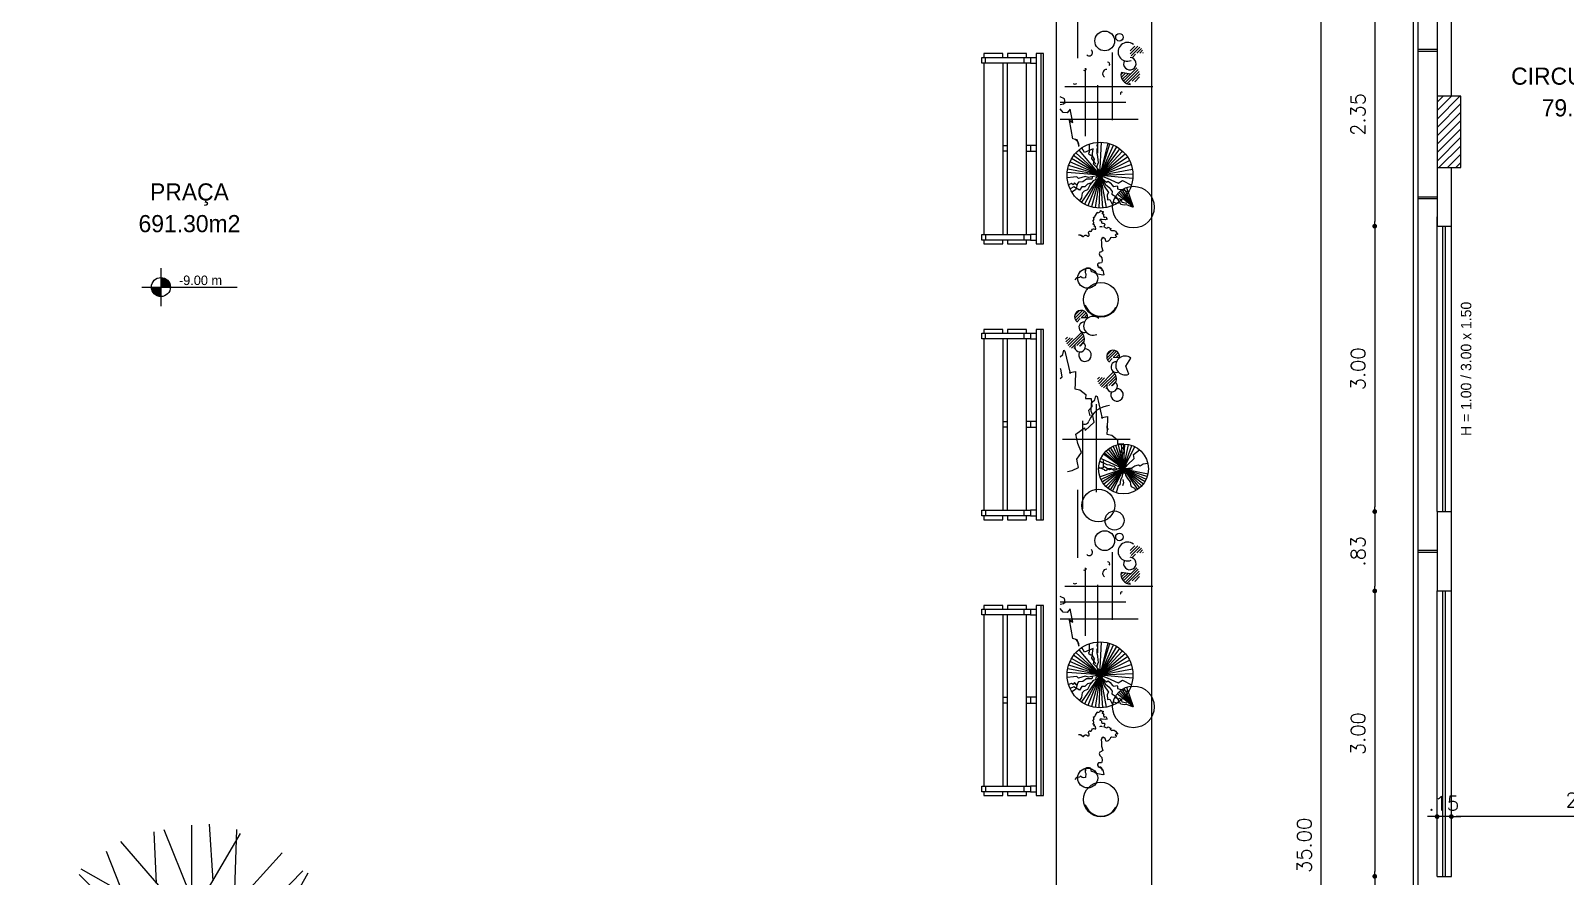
# Model space of a CAD drawing. Header units: millimetres. Extents: x 387 to 811, y 539 to 827.
# Drawn here: x 620.53 to 636.66, y 755.33 to 764.22 of the extents above; entities that cross this region are included whole.
import ezdxf
from ezdxf.enums import TextEntityAlignment as Align

# ---------------------------------------------------------------- set-up
doc = ezdxf.new("R2010")
doc.units = ezdxf.units.MM
for name, color, linetype in [('ESQUADRIAS', 6, 'Continuous'), ('LINHA FINA', 8, 'Continuous'), ('MOBILIARIO', 3, 'Continuous'), ('parede vista', 2, 'Continuous'), ('PAREDES EM CORTE', 5, 'Continuous'), ('pilar', 4, 'Continuous'), ('SIMBOLOS', 4, 'Continuous'), ('TEXTO', 4, 'Continuous'), ('vegetação', 112, 'Continuous')]:
    doc.layers.add(name, color=color, linetype=linetype)
doc.styles.add('ROMANS', font='romans')
doc.dimstyles.new('Cotas_trabalho', dxfattribs={"dimtxt": 0.15, "dimasz": 0.05, "dimexe": 0.2, "dimexo": 0.2, "dimgap": 0.1, "dimtad": 1, "dimzin": 4, "dimdsep": 46, "dimtxsty": 'ROMANS', "dimblk": 'DOT', "dimcen": 0.5, "dimclrd": 256, "dimclre": 256, "dimclrt": 256, "dimadec": 0, "dimazin": 0, "dimtfac": 0.666667, "dimtmove": 2, "dimatfit": 0, "dimldrblk": 'DOT', "dimfxl": 1, "dimtolj": 1, "dimtzin": 4, "dimarcsym": 0})

# ---------------------------------------------------------------- blocks, each defined once
blk = doc.blocks.new('banco de praça')
at = {"layer": 'MOBILIARIO'}
for p, q in [((1036.547, 73.737), (1036.547, 73.817)), ((1036.547, 73.817), (1038.547, 73.817)), ((1038.547, 73.787), (1036.547, 73.787)), ((1038.547, 73.737), (1036.547, 73.737)), ((1036.587, 73.677), (1036.587, 73.734)), ((1036.647, 73.734), (1036.647, 73.677)), ((1037.52, 73.639), (1037.52, 73.734)), ((1037.58, 73.734), (1037.58, 73.637)), ((1038.447, 73.677), (1038.447, 73.734)), ((1038.507, 73.677), (1038.507, 73.734)), ((1038.547, 73.817), (1038.547, 73.737)), ((1036.547, 73.437), (1036.547, 73.637)), ((1036.547, 73.637), (1036.585, 73.637)), ((1036.647, 73.677), (1036.587, 73.677)), ((1036.587, 73.674), (1036.587, 73.167)), ((1036.647, 73.607), (1036.587, 73.607)), ((1036.647, 73.167), (1036.647, 73.674)), ((1036.65, 73.637), (1038.447, 73.637)), ((1037.58, 73.677), (1037.52, 73.677)), ((1038.507, 73.677), (1038.447, 73.677)), ((1038.447, 73.674), (1038.447, 73.167)), ((1038.507, 73.607), (1038.447, 73.607)), ((1038.507, 73.167), (1038.507, 73.674)), ((1038.51, 73.637), (1038.547, 73.637)), ((1038.547, 73.637), (1038.547, 73.437)), ((1036.585, 73.437), (1036.547, 73.437)), ((1036.65, 73.437), (1038.447, 73.437)), ((1037.52, 73.434), (1037.52, 73.389)), ((1037.58, 73.387), (1037.58, 73.437)), ((1038.547, 73.437), (1038.51, 73.437)), ((1036.547, 73.187), (1036.547, 73.387)), ((1036.547, 73.387), (1036.585, 73.387)), ((1038.447, 73.387), (1036.65, 73.387)), ((1038.51, 73.387), (1038.547, 73.387)), ((1038.547, 73.387), (1038.547, 73.187)), ((1036.585, 73.187), (1036.547, 73.187)), ((1036.647, 73.207), (1036.587, 73.207)), ((1036.587, 73.167), (1036.647, 73.167)), ((1038.445, 73.187), (1036.65, 73.187)), ((1038.447, 73.207), (1038.507, 73.207)), ((1038.447, 73.167), (1038.507, 73.167)), ((1038.547, 73.187), (1038.51, 73.187))]:
    blk.add_line(p, q, dxfattribs=at)
blk = doc.blocks.new('*X49')
at = {"color": 0}
for p, q in [((49.714, 9.482), (49.831, 9.6)), ((49.715, 9.528), (49.785, 9.599)), ((49.727, 9.45), (49.863, 9.586)), ((50.046, 9.5), (50.248, 9.702)), ((50.07, 9.479), (50.269, 9.678)), ((50.099, 9.463), (50.285, 9.649)), ((50.121, 9.71), (50.15, 9.739)), ((50.127, 9.671), (50.19, 9.734)), ((50.133, 9.632), (50.222, 9.721)), ((50.135, 9.454), (50.248, 9.567)), ((50.28, 9.599), (50.294, 9.613)), ((49.748, 9.426), (49.819, 9.498)), ((49.776, 9.41), (49.82, 9.454)), ((49.816, 9.404), (49.821, 9.41)), ((49.838, 9.516), (49.887, 9.565)), ((50.182, 9.456), (50.254, 9.528))]:
    blk.add_line(p, q, dxfattribs=at)
blk = doc.blocks.new('T2', base_point=(179.76, 122.92))
for p, q in [((179.76, 122.92), (179.76, 182.32)), ((187.6, 161.67), (186.23, 182.74)), ((166.66, 160.66), (165.76, 179.9)), ((179.27, 156.4), (169.42, 180.59)), ((179.68, 148.48), (197.76, 179.21)), ((158.72, 145.53), (148.04, 172.54)), ((179.77, 145.68), (153.43, 176.25)), ((179.38, 143.01), (138.6, 166.06)), ((137.87, 164.08), (179.76, 122.92)), ((150.5, 138.92), (131.2, 156.4)), ((179.76, 156.27), (179.27, 156.4)), ((181.73, 122.9), (179.52, 144.47)), ((163.39, 138.18), (122.51, 139.57))]:
    blk.add_line(p, q)
blk = doc.blocks.new('AHUA1PL2')
for p, q in [((-0.371, 1.069), (-0.397, 1.614)), ((-0.014, 0.948), (-0.293, 1.634)), ((0, 0), (0, 1.683)), ((0.222, 1.098), (0.183, 1.695)), ((0, 0.645), (-0.746, 1.511)), ((-0.002, 0.724), (0.51, 1.595)), ((-0.596, 0.641), (-0.899, 1.406)), ((-1.187, 1.166), (0, 0)), ((-0.011, 0.569), (-1.166, 1.222)), ((-0.829, 0.453), (-1.376, 0.948)), ((0, 0.945), (-0.014, 0.948)), ((0.056, -0.001), (-0.007, 0.61)), ((-0.464, 0.432), (-1.622, 0.472))]:
    blk.add_line(p, q)
at = {"xscale": 0.02833333322, "yscale": 0.02833333322, "zscale": 0.02833333322}
for p, rotation in [((0, 0.015), 269.9999999999999), ((0, 0), 89.99999999999999), ((0, 0), 180)]:
    blk.add_blockref('T2', p, dxfattribs=dict(at, rotation=rotation))
blk = doc.blocks.new('_DOT')
at = {"color": 0, "linetype": 'ByBlock'}
blk.add_line((-0.5, 0), (-1, 0), dxfattribs=at)
at = {"color": 0, "linetype": 'ByBlock', "const_width": 0.5}
blk.add_lwpolyline([(-0.25, 0, 1), (0.25, 0, 1)], format="xyb", close=True, dxfattribs=at)
blk = doc.blocks.new('*D205')
at = {"lineweight": -2}
blk.add_line((638.266, 755.962), (635.514, 755.962), dxfattribs=at)
at = {"layer": 'Defpoints', "color": 0}
for p in [(635.464, 755.962, 54), (635.464, 755.962), (638.316, 755.962)]:
    blk.add_point(p, dxfattribs=at)
at = {"lineweight": -2, "xscale": 0.05, "yscale": 0.05, "zscale": 0.05, "rotation": 180}
blk.add_blockref('_DOT', (635.464, 755.962), dxfattribs=at)
at = {"lineweight": -2, "xscale": 0.05, "yscale": 0.05, "zscale": 0.05}
blk.add_blockref('_DOT', (638.316, 755.962), dxfattribs=at)
at = {"insert": (636.89, 756.137), "char_height": 0.15, "attachment_point": 5, "style": 'ROMANS'}
blk.add_mtext('\\A1;2.85', dxfattribs=at)
blk = doc.blocks.new('*D206')
at = {"lineweight": -2}
for p, q in [((635.264, 755.962), (635.214, 755.962)), ((635.464, 755.962), (635.314, 755.962)), ((635.514, 755.962), (635.564, 755.962))]:
    blk.add_line(p, q, dxfattribs=at)
at = {"layer": 'Defpoints', "color": 0}
for p in [(635.314, 755.962, 54), (635.314, 755.962), (635.464, 755.962, 54)]:
    blk.add_point(p, dxfattribs=at)
at = {"lineweight": -2, "xscale": 0.05, "yscale": 0.05, "zscale": 0.05}
blk.add_blockref('_DOT', (635.314, 755.962), dxfattribs=at)
at = {"lineweight": -2, "xscale": 0.05, "yscale": 0.05, "zscale": 0.05, "rotation": 180}
blk.add_blockref('_DOT', (635.464, 755.962), dxfattribs=at)
at = {"insert": (635.385, 756.101), "char_height": 0.15, "attachment_point": 5, "style": 'ROMANS'}
blk.add_mtext('\\A1;.15', dxfattribs=at)
blk = doc.blocks.new('*D273')
at = {"lineweight": -2}
blk.add_line((634.659, 764.469), (634.659, 762.219), dxfattribs=at)
at = {"layer": 'Defpoints', "color": 0}
for p in [(634.659, 764.519), (634.659, 762.169), (634.659, 762.169)]:
    blk.add_point(p, dxfattribs=at)
at = {"lineweight": -2, "xscale": 0.05, "yscale": 0.05, "zscale": 0.05}
for p, rotation in [((634.659, 764.519), 90), ((634.659, 762.169), 270)]:
    blk.add_blockref('_DOT', p, dxfattribs=dict(at, rotation=rotation))
at = {"insert": (634.484, 763.344), "char_height": 0.15, "attachment_point": 5, "rotation": 90, "style": 'ROMANS'}
blk.add_mtext('\\A1;2.35', dxfattribs=at)
blk = doc.blocks.new('*D274')
at = {"lineweight": -2}
blk.add_line((634.659, 762.119), (634.659, 759.219), dxfattribs=at)
at = {"layer": 'Defpoints', "color": 0}
for p in [(634.659, 762.169), (634.659, 759.169), (634.659, 759.169)]:
    blk.add_point(p, dxfattribs=at)
at = {"lineweight": -2, "xscale": 0.05, "yscale": 0.05, "zscale": 0.05}
for p, rotation in [((634.659, 762.169), 90), ((634.659, 759.169), 270)]:
    blk.add_blockref('_DOT', p, dxfattribs=dict(at, rotation=rotation))
at = {"insert": (634.484, 760.669), "char_height": 0.15, "attachment_point": 5, "rotation": 90, "style": 'ROMANS'}
blk.add_mtext('\\A1;3.00', dxfattribs=at)
blk = doc.blocks.new('*D275')
at = {"lineweight": -2}
blk.add_line((634.659, 759.119), (634.659, 758.384), dxfattribs=at)
at = {"layer": 'Defpoints', "color": 0}
for p in [(634.659, 759.169), (634.659, 758.334), (634.659, 758.334)]:
    blk.add_point(p, dxfattribs=at)
at = {"lineweight": -2, "xscale": 0.05, "yscale": 0.05, "zscale": 0.05}
for p, rotation in [((634.659, 759.169), 90), ((634.659, 758.334), 270)]:
    blk.add_blockref('_DOT', p, dxfattribs=dict(at, rotation=rotation))
at = {"insert": (634.484, 758.752), "char_height": 0.15, "attachment_point": 5, "rotation": 90, "style": 'ROMANS'}
blk.add_mtext('\\A1;.83', dxfattribs=at)
blk = doc.blocks.new('*D276')
at = {"lineweight": -2}
blk.add_line((634.659, 758.284), (634.659, 755.384), dxfattribs=at)
at = {"layer": 'Defpoints', "color": 0}
for p in [(634.659, 758.334), (634.659, 755.334), (634.659, 755.334)]:
    blk.add_point(p, dxfattribs=at)
at = {"lineweight": -2, "xscale": 0.05, "yscale": 0.05, "zscale": 0.05}
for p, rotation in [((634.659, 758.334), 90), ((634.659, 755.334), 270)]:
    blk.add_blockref('_DOT', p, dxfattribs=dict(at, rotation=rotation))
at = {"insert": (634.484, 756.834), "char_height": 0.15, "attachment_point": 5, "rotation": 90, "style": 'ROMANS'}
blk.add_mtext('\\A1;3.00', dxfattribs=at)
blk = doc.blocks.new('*D277')
at = {"lineweight": -2}
blk.add_line((634.659, 755.284), (634.659, 753.359), dxfattribs=at)
at = {"layer": 'Defpoints', "color": 0}
for p in [(634.659, 755.334), (634.659, 753.309), (634.659, 753.309)]:
    blk.add_point(p, dxfattribs=at)
at = {"lineweight": -2, "xscale": 0.05, "yscale": 0.05, "zscale": 0.05}
for p, rotation in [((634.659, 755.334), 90), ((634.659, 753.309), 270)]:
    blk.add_blockref('_DOT', p, dxfattribs=dict(at, rotation=rotation))
at = {"insert": (634.484, 754.322), "char_height": 0.15, "attachment_point": 5, "rotation": 90, "style": 'ROMANS'}
blk.add_mtext('\\A1;2.02', dxfattribs=at)
blk = doc.blocks.new('*D284')
at = {"lineweight": -2}
for p, q in [((634.093, 773.11), (634.093, 738.21)), ((634.281, 738.16), (634.293, 738.16))]:
    blk.add_line(p, q, dxfattribs=at)
at = {"layer": 'Defpoints', "color": 0}
for p in [(634.093, 773.16), (634.081, 738.16), (634.093, 738.16)]:
    blk.add_point(p, dxfattribs=at)
at = {"lineweight": -2, "xscale": 0.05, "yscale": 0.05, "zscale": 0.05}
for p, rotation in [((634.093, 773.16), 90), ((634.093, 738.16), 270)]:
    blk.add_blockref('_DOT', p, dxfattribs=dict(at, rotation=rotation))
at = {"insert": (633.918, 755.66), "char_height": 0.15, "attachment_point": 5, "rotation": 90, "style": 'ROMANS'}
blk.add_mtext('\\A1;35.00', dxfattribs=at)

msp = doc.modelspace()

# ---------------------------------------------------------------- hatches: boundary and pattern name
at = {"layer": 'pilar'}
h = msp.add_hatch(dxfattribs=at)
h.set_pattern_fill('ANSI31', color=8, scale=0.5, style=0)
h.set_pattern_definition([(45, (-452.20881, 842.58743), (-0.044194174, 0.044194174), [])])
h.paths.add_polyline_path([(635.564, 763.535), (635.314, 763.535), (635.314, 762.785), (635.564, 762.785)])
at = {"layer": 'SIMBOLOS'}
h = msp.add_hatch(color=256, dxfattribs=at)
h.dxf.hatch_style = 1
h.paths.add_polyline_path([(621.898, 761.529), (621.798, 761.529, 0.414214), (621.898, 761.429)])
h.paths.add_polyline_path([(621.898, 761.629), (621.898, 761.529), (621.998, 761.529, 0.414214)])
h = msp.add_hatch(color=256, dxfattribs=at)
h.dxf.hatch_style = 1
h.paths.add_polyline_path([(621.898, 761.529), (621.798, 761.529, 0.414214), (621.898, 761.429)])
h.paths.add_polyline_path([(621.898, 761.629), (621.898, 761.529), (621.998, 761.529, 0.414214)])

# ---------------------------------------------------------------- linework, layer by layer
at = {"layer": 'ESQUADRIAS'}
for p, q in [((635.374, 759.169, 54), (635.374, 762.169, 54)), ((635.404, 759.169, 54), (635.404, 762.169, 54)), ((635.374, 755.334, 54), (635.374, 758.334, 54)), ((635.404, 755.334, 54), (635.404, 758.334, 54))]:
    msp.add_line(p, q, dxfattribs=at)
at = {"layer": 'ESQUADRIAS', "elevation": 54}
msp.add_lwpolyline([(635.114, 739.386), (635.114, 771.986), (635.064, 771.986), (635.064, 739.386)], close=True, dxfattribs=at)
at = {"layer": 'LINHA FINA'}
for p, q in [((632.314, 754.753, 54), (632.314, 767.807, 54)), ((631.314, 755.083, 54), (631.314, 767.477, 54))]:
    msp.add_line(p, q, dxfattribs=at)
at = {"layer": 'parede vista'}
for p, q in [((635.114, 764.029, 54), (635.314, 764.029, 54)), ((635.114, 764.009, 54), (635.314, 764.009, 54)), ((635.114, 762.479, 54), (635.314, 762.479, 54)), ((635.114, 762.459, 54), (635.314, 762.459, 54)), ((635.314, 759.169, 54), (635.314, 762.169, 54)), ((635.464, 759.169, 54), (635.464, 762.169, 54)), ((635.114, 758.762, 54), (635.314, 758.762, 54)), ((635.114, 758.742, 54), (635.314, 758.742, 54)), ((635.314, 755.334, 54), (635.314, 758.334, 54)), ((635.464, 755.334, 54), (635.464, 758.334, 54))]:
    msp.add_line(p, q, dxfattribs=at)
at = {"layer": 'PAREDES EM CORTE'}
for p, q in [((635.314, 764.519, 54), (635.314, 763.535, 54)), ((635.464, 763.535, 54), (635.464, 764.519, 54)), ((635.314, 762.785, 54), (635.314, 762.169, 54)), ((635.464, 762.169, 54), (635.464, 762.785, 54)), ((635.314, 762.169, 54), (635.464, 762.169, 54)), ((635.314, 762.169, 54), (635.464, 762.169, 54)), ((635.464, 762.169, 54), (635.464, 762.269, 54)), ((635.314, 759.169, 54), (635.314, 758.334, 54)), ((635.314, 759.169, 54), (635.464, 759.169, 54)), ((635.314, 759.169, 54), (635.464, 759.169, 54)), ((635.464, 758.334, 54), (635.464, 759.169, 54)), ((635.314, 758.334, 54), (635.464, 758.334, 54)), ((635.314, 758.334, 54), (635.464, 758.334, 54)), ((635.314, 755.334, 54), (635.464, 755.334, 54))]:
    msp.add_line(p, q, dxfattribs=at)
at = {"layer": 'PAREDES EM CORTE', "elevation": 54}
msp.add_lwpolyline([(635.314, 762.169), (635.314, 762.269)], dxfattribs=at)
at = {"layer": 'pilar', "elevation": 54}
msp.add_lwpolyline([(635.314, 762.785), (635.564, 762.785), (635.564, 763.535), (635.314, 763.535)], close=True, dxfattribs=at)
at = {"layer": 'SIMBOLOS'}
for p, q in [((621.898, 761.729, 83.637), (621.898, 761.329, 83.637)), ((621.898, 761.729, 83.637), (621.898, 761.329, 83.637)), ((621.698, 761.529, 83.637), (622.698, 761.529, 83.637)), ((621.698, 761.529, 83.637), (622.698, 761.529, 83.637))]:
    msp.add_line(p, q, dxfattribs=at)
msp.add_circle((621.898, 761.529, 83.637), 0.1, dxfattribs=at)
msp.add_circle((621.898, 761.529, 83.637), 0.1, dxfattribs=at)
at = {"layer": 'vegetação'}
for p, q in [((631.535, 764.65, -17.14), (631.535, 763.937, -17.14)), ((631.899, 763.996, -17.14), (631.899, 763.283, -17.14)), ((631.614, 763.829, -17.14), (631.614, 763.116, -17.14)), ((632.09, 763.768, -17.14), (631.994, 763.783, -17.14)), ((631.4, 763.639, -17.14), (632.326, 763.639, -17.14)), ((631.744, 763.651, -17.14), (631.744, 762.938, -17.14)), ((631.353, 763.473, -17.14), (632.041, 763.473, -17.14)), ((631.353, 763.295, -17.14), (632.172, 763.295, -17.14)), ((631.771, 762.705, -17.14), (631.555, 762.965, -17.14)), ((631.609, 762.944, -17.14), (631.581, 762.994, -17.14)), ((631.7, 762.982, -17.14), (631.609, 762.944, -17.14)), ((631.685, 762.88, -17.14), (631.7, 762.982, -17.14)), ((631.771, 762.705, -17.14), (631.857, 763.04, -17.14)), ((631.771, 762.705, -17.14), (631.875, 763.035, -17.14)), ((631.771, 762.705, -17.14), (631.912, 763.021, -17.14)), ((631.771, 762.705, -17.14), (631.946, 763.003, -17.14)), ((631.771, 762.705, -17.14), (631.978, 762.982, -17.14)), ((631.771, 762.705, -17.14), (632.008, 762.957, -17.14)), ((631.771, 762.705, -17.14), (631.441, 762.808, -17.14)), ((631.771, 762.705, -17.14), (631.454, 762.844, -17.14)), ((631.771, 762.705, -17.14), (631.472, 762.879, -17.14)), ((631.771, 762.705, -17.14), (631.493, 762.911, -17.14)), ((631.771, 762.705, -17.14), (631.518, 762.941, -17.14)), ((631.728, 762.82, -17.14), (631.685, 762.88, -17.14)), ((631.771, 762.705, -17.14), (632.035, 762.929, -17.14)), ((631.771, 762.705, -17.14), (632.058, 762.898, -17.14)), ((631.771, 762.705, -17.14), (632.08, 762.86, -17.14)), ((631.771, 762.705, -17.14), (632.099, 762.816, -17.14)), ((631.771, 762.705, -17.14), (631.426, 762.732, -17.14)), ((631.771, 762.705, -17.14), (631.431, 762.77, -17.14)), ((631.546, 762.631, -17.14), (631.533, 762.619, -17.14)), ((631.589, 762.636, -17.14), (631.546, 762.631, -17.14)), ((631.771, 762.705, -17.14), (631.576, 762.42, -17.14)), ((631.63, 762.662, -17.14), (631.589, 762.636, -17.14)), ((631.771, 762.705, -17.14), (631.609, 762.4, -17.14)), ((631.683, 762.663, -17.14), (631.63, 762.662, -17.14)), ((631.68, 762.623, -17.14), (631.64, 762.612, -17.14)), ((631.771, 762.705, -17.14), (631.644, 762.384, -17.14)), ((631.771, 762.705, -17.14), (631.681, 762.372, -17.14)), ((631.693, 762.69, -17.14), (631.683, 762.663, -17.14)), ((631.771, 762.705, -17.14), (631.719, 762.364, -17.14)), ((631.771, 762.705, -17.14), (631.757, 762.36, -17.14)), ((631.771, 762.705, -17.14), (632.111, 762.769, -17.14)), ((631.771, 762.705, -17.14), (632.116, 762.721, -17.14)), ((631.771, 762.705, -17.14), (631.835, 762.365, -17.14)), ((631.771, 762.705, -17.14), (631.796, 762.36, -17.14)), ((631.771, 762.705, -17.14), (632.115, 762.673, -17.14)), ((631.775, 762.702, -17.14), (631.814, 762.591, -17.14)), ((631.497, 762.582, -17.14), (631.456, 762.562, -17.14)), ((631.512, 762.55, -17.14), (631.475, 762.527, -17.14)), ((631.556, 762.546, -17.14), (631.497, 762.582, -17.14)), ((631.525, 762.578, -17.14), (631.512, 762.55, -17.14)), ((631.529, 762.606, -17.14), (631.525, 762.578, -17.14)), ((631.533, 762.619, -17.14), (631.529, 762.606, -17.14)), ((631.58, 762.582, -17.14), (631.556, 762.546, -17.14)), ((631.611, 762.584, -17.14), (631.58, 762.582, -17.14)), ((631.64, 762.612, -17.14), (631.611, 762.584, -17.14)), ((631.814, 762.591, -17.14), (631.861, 762.523, -17.14)), ((631.861, 762.523, -17.14), (631.847, 762.498, -17.14)), ((631.847, 762.498, -17.14), (631.85, 762.446, -17.14)), ((631.965, 762.449, -17.14), (631.926, 762.466, -17.14)), ((632.122, 762.369, -17.14), (631.95, 762.505, -17.14)), ((631.977, 762.46, -17.14), (631.965, 762.449, -17.14)), ((632.122, 762.369, -17.14), (631.967, 762.524, -17.14)), ((632, 762.437, -17.14), (631.977, 762.46, -17.14)), ((632.122, 762.369, -17.14), (631.985, 762.54, -17.14)), ((632.122, 762.369, -17.14), (632.005, 762.554, -17.14)), ((632.122, 762.369, -17.14), (632.026, 762.566, -17.14)), ((632.122, 762.369, -17.14), (632.051, 762.573, -17.14)), ((631.85, 762.446, -17.14), (631.875, 762.448, -17.14)), ((631.875, 762.448, -17.14), (631.905, 762.386, -17.14)), ((632.003, 762.419, -17.14), (632, 762.437, -17.14)), ((632.054, 762.406, -17.14), (632.003, 762.419, -17.14)), ((631.573, 761.21, -17.14), (631.64, 761.209, -17.14)), ((631.598, 760.945, -17.14), (631.561, 760.908, -17.14)), ((631.909, 760.791, -17.14), (631.977, 760.79, -17.14)), ((632.042, 760.699, -17.14), (632.095, 760.781, -17.14)), ((632.073, 760.613, -17.14), (632.042, 760.699, -17.14)), ((631.935, 760.526, -17.14), (631.897, 760.49, -17.14)), ((631.732, 759.374, -17.14), (631.732, 760.299, -17.14)), ((631.59, 759.196, -17.14), (631.59, 760.121, -17.14)), ((631.376, 759.93, -17.14), (632.089, 759.93, -17.14)), ((632.018, 759.617, -17.14), (631.807, 759.772, -17.14)), ((632.018, 759.617, -17.14), (631.816, 759.783, -17.14)), ((632.018, 759.617, -17.14), (631.836, 759.805, -17.14)), ((632.018, 759.617, -17.14), (631.858, 759.824, -17.14)), ((632.018, 759.617, -17.14), (631.882, 759.841, -17.14)), ((632.018, 759.617, -17.14), (631.908, 759.855, -17.14)), ((632.018, 759.617, -17.14), (631.936, 759.865, -17.14)), ((632.018, 759.617, -17.14), (631.964, 759.873, -17.14)), ((632.018, 759.617, -17.14), (631.997, 759.878, -17.14)), ((632.018, 759.617, -17.14), (632.033, 759.878, -17.14)), ((632.018, 759.617, -17.14), (632.069, 759.874, -17.14)), ((632.018, 759.617, -17.14), (632.105, 759.864, -17.14)), ((632.018, 759.617, -17.14), (632.138, 759.85, -17.14)), ((631.805, 759.628, -17.14), (631.762, 759.623, -17.14)), ((632.018, 759.617, -17.14), (631.771, 759.533, -17.14)), ((632.018, 759.617, -17.14), (631.782, 759.506, -17.14)), ((632.018, 759.617, -17.14), (631.796, 759.48, -17.14)), ((631.804, 759.704, -17.14), (631.805, 759.628, -17.14)), ((631.871, 759.606, -17.14), (631.804, 759.646, -17.14)), ((632.018, 759.617, -17.14), (631.812, 759.456, -17.14)), ((632.018, 759.617, -17.14), (631.832, 759.434, -17.14)), ((632.018, 759.617, -17.14), (631.853, 759.414, -17.14)), ((631.925, 759.619, -17.14), (631.871, 759.606, -17.14)), ((632.018, 759.617, -17.14), (631.877, 759.397, -17.14)), ((632.018, 759.617, -17.14), (631.903, 759.382, -17.14)), ((632.007, 759.616, -17.14), (632.023, 759.601, -17.14)), ((632.023, 759.601, -17.14), (632.009, 759.564, -17.14)), ((632.018, 759.617, -17.14), (632.228, 759.46, -17.14)), ((632.018, 759.617, -17.14), (632.209, 759.437, -17.14)), ((632.018, 759.617, -17.14), (632.187, 759.417, -17.14)), ((632.018, 759.617, -17.14), (632.164, 759.4, -17.14)), ((632.018, 759.617, -17.14), (632.275, 759.566, -17.14)), ((632.018, 759.617, -17.14), (632.268, 759.538, -17.14)), ((632.018, 759.617, -17.14), (632.257, 759.51, -17.14)), ((632.018, 759.617, -17.14), (632.244, 759.484, -17.14)), ((632.022, 759.619, -17.14), (632.111, 759.615, -17.14)), ((631.535, 759.397, -17.14), (631.535, 758.684, -17.14)), ((632.016, 759.47, -17.14), (632.007, 759.439, -17.14)), ((632.009, 759.506, -17.14), (632.016, 759.47, -17.14)), ((631.899, 758.743, -17.14), (631.899, 758.03, -17.14)), ((631.614, 758.576, -17.14), (631.614, 757.863, -17.14)), ((632.09, 758.515, -17.14), (631.994, 758.529, -17.14)), ((631.4, 758.386, -17.14), (632.326, 758.386, -17.14)), ((631.744, 758.398, -17.14), (631.744, 757.685, -17.14)), ((631.353, 758.22, -17.14), (632.041, 758.22, -17.14)), ((631.353, 758.041, -17.14), (632.172, 758.041, -17.14)), ((631.771, 757.452, -17.14), (631.857, 757.787, -17.14)), ((631.771, 757.452, -17.14), (631.875, 757.782, -17.14)), ((631.771, 757.452, -17.14), (631.472, 757.625, -17.14)), ((631.771, 757.452, -17.14), (631.493, 757.658, -17.14)), ((631.771, 757.452, -17.14), (631.518, 757.688, -17.14)), ((631.771, 757.452, -17.14), (631.555, 757.712, -17.14)), ((631.609, 757.69, -17.14), (631.581, 757.741, -17.14)), ((631.7, 757.729, -17.14), (631.609, 757.69, -17.14)), ((631.685, 757.627, -17.14), (631.7, 757.729, -17.14)), ((631.728, 757.567, -17.14), (631.685, 757.627, -17.14)), ((631.771, 757.452, -17.14), (631.912, 757.768, -17.14)), ((631.771, 757.452, -17.14), (631.946, 757.75, -17.14)), ((631.771, 757.452, -17.14), (631.978, 757.729, -17.14)), ((631.771, 757.452, -17.14), (632.008, 757.704, -17.14)), ((631.771, 757.452, -17.14), (632.035, 757.675, -17.14)), ((631.771, 757.452, -17.14), (632.058, 757.644, -17.14)), ((631.771, 757.452, -17.14), (631.426, 757.478, -17.14)), ((631.771, 757.452, -17.14), (631.431, 757.517, -17.14)), ((631.771, 757.452, -17.14), (631.441, 757.555, -17.14)), ((631.771, 757.452, -17.14), (631.454, 757.591, -17.14)), ((631.771, 757.452, -17.14), (632.08, 757.607, -17.14)), ((631.771, 757.452, -17.14), (632.099, 757.562, -17.14)), ((631.771, 757.452, -17.14), (632.111, 757.516, -17.14)), ((631.771, 757.452, -17.14), (632.116, 757.468, -17.14)), ((631.497, 757.328, -17.14), (631.456, 757.308, -17.14)), ((631.556, 757.293, -17.14), (631.497, 757.328, -17.14)), ((631.525, 757.324, -17.14), (631.512, 757.297, -17.14)), ((631.529, 757.353, -17.14), (631.525, 757.324, -17.14)), ((631.533, 757.366, -17.14), (631.529, 757.353, -17.14)), ((631.546, 757.378, -17.14), (631.533, 757.366, -17.14)), ((631.589, 757.383, -17.14), (631.546, 757.378, -17.14)), ((631.58, 757.329, -17.14), (631.556, 757.293, -17.14)), ((631.771, 757.452, -17.14), (631.576, 757.167, -17.14)), ((631.611, 757.331, -17.14), (631.58, 757.329, -17.14)), ((631.63, 757.409, -17.14), (631.589, 757.383, -17.14)), ((631.771, 757.452, -17.14), (631.609, 757.147, -17.14)), ((631.64, 757.358, -17.14), (631.611, 757.331, -17.14)), ((631.683, 757.41, -17.14), (631.63, 757.409, -17.14)), ((631.68, 757.37, -17.14), (631.64, 757.358, -17.14)), ((631.771, 757.452, -17.14), (631.644, 757.13, -17.14)), ((631.771, 757.452, -17.14), (631.681, 757.118, -17.14)), ((631.693, 757.437, -17.14), (631.683, 757.41, -17.14)), ((631.771, 757.452, -17.14), (631.719, 757.11, -17.14)), ((631.771, 757.452, -17.14), (631.757, 757.107, -17.14)), ((631.771, 757.452, -17.14), (631.835, 757.112, -17.14)), ((631.771, 757.452, -17.14), (631.796, 757.107, -17.14)), ((631.771, 757.452, -17.14), (632.115, 757.42, -17.14)), ((631.775, 757.449, -17.14), (631.814, 757.338, -17.14)), ((631.814, 757.338, -17.14), (631.861, 757.269, -17.14)), ((632.122, 757.116, -17.14), (632.005, 757.301, -17.14)), ((632.122, 757.116, -17.14), (632.026, 757.313, -17.14)), ((632.122, 757.116, -17.14), (632.051, 757.32, -17.14)), ((631.512, 757.297, -17.14), (631.475, 757.274, -17.14)), ((631.861, 757.269, -17.14), (631.847, 757.245, -17.14)), ((631.847, 757.245, -17.14), (631.85, 757.193, -17.14)), ((631.85, 757.193, -17.14), (631.875, 757.195, -17.14)), ((631.875, 757.195, -17.14), (631.905, 757.133, -17.14)), ((631.965, 757.196, -17.14), (631.926, 757.213, -17.14)), ((632.122, 757.116, -17.14), (631.95, 757.252, -17.14)), ((631.977, 757.207, -17.14), (631.965, 757.196, -17.14)), ((632.122, 757.116, -17.14), (631.967, 757.27, -17.14)), ((632, 757.183, -17.14), (631.977, 757.207, -17.14)), ((632.122, 757.116, -17.14), (631.985, 757.287, -17.14)), ((632.003, 757.166, -17.14), (632, 757.183, -17.14)), ((632.054, 757.153, -17.14), (632.003, 757.166, -17.14))]:
    msp.add_line(p, q, dxfattribs=at)
at = {"layer": 'vegetação', "elevation": -17.14}
for points in [[(631.353, 763.449), (631.387, 763.456), (631.404, 763.469), (631.397, 763.508), (631.352, 763.53)], [(631.551, 763.009), (631.529, 763.076), (631.486, 763.088), (631.449, 763.284), (631.484, 763.26), (631.458, 763.398), (631.425, 763.361), (631.383, 763.363), (631.353, 763.404)], [(631.768, 762.707), (631.761, 762.758), (631.703, 762.822), (631.712, 762.873), (631.688, 762.915), (631.673, 762.912), (631.656, 762.924), (631.653, 762.939), (631.661, 762.947), (631.661, 763.033)], [(631.759, 762.733), (631.746, 762.755), (631.739, 762.791), (631.74, 762.804), (631.755, 762.838), (631.751, 762.862), (631.747, 762.901), (631.74, 762.937), (631.742, 762.978), (631.746, 762.988), (631.74, 763.018), (631.751, 763.05)], [(631.77, 762.71), (631.786, 763.051)], [(631.771, 762.705), (631.651, 762.682), (631.616, 762.691), (631.545, 762.671), (631.526, 762.689), (631.493, 762.683), (631.426, 762.678)], [(631.528, 762.599), (631.504, 762.626), (631.489, 762.605), (631.469, 762.617), (631.44, 762.605)], [(631.76, 762.699), (631.727, 762.677), (631.722, 762.655), (631.698, 762.647), (631.668, 762.608), (631.639, 762.552), (631.604, 762.537), (631.583, 762.517), (631.581, 762.495), (631.577, 762.467), (631.554, 762.436)], [(631.782, 762.697), (631.845, 762.675), (631.96, 762.622), (632.007, 762.649), (632.1, 762.6)], [(631.782, 762.694), (631.827, 762.606), (631.866, 762.576), (631.899, 762.533), (631.895, 762.507), (631.94, 762.479), (631.971, 762.424)], [(631.795, 762.668), (631.837, 762.633), (631.857, 762.643), (631.876, 762.625), (631.903, 762.596), (631.917, 762.586), (631.95, 762.592), (631.954, 762.587), (631.954, 762.571), (631.956, 762.562), (631.979, 762.554), (632.01, 762.554), (632.068, 762.528)], [(631.545, 762.078), (631.548, 762.079), (631.55, 762.079), (631.555, 762.079), (631.558, 762.079), (631.561, 762.079), (631.562, 762.076), (631.567, 762.075), (631.572, 762.071), (631.575, 762.068), (631.58, 762.065), (631.586, 762.062), (631.591, 762.059), (631.596, 762.059), (631.603, 762.067), (631.605, 762.067), (631.607, 762.07), (631.613, 762.075), (631.619, 762.076), (631.626, 762.076), (631.632, 762.071), (631.644, 762.065), (631.649, 762.065), (631.655, 762.07), (631.657, 762.082), (631.651, 762.098), (631.651, 762.101), (631.655, 762.117), (631.662, 762.117), (631.668, 762.116), (631.673, 762.114), (631.681, 762.117), (631.685, 762.127), (631.692, 762.139), (631.701, 762.142), (631.707, 762.141), (631.715, 762.138), (631.726, 762.138), (631.722, 762.161), (631.704, 762.171), (631.704, 762.171), (631.704, 762.172), (631.712, 762.174), (631.712, 762.177), (631.712, 762.177), (631.712, 762.18), (631.709, 762.185), (631.707, 762.185), (631.7, 762.187), (631.698, 762.188), (631.698, 762.191), (631.698, 762.194), (631.701, 762.199), (631.704, 762.201), (631.706, 762.209), (631.695, 762.229), (631.695, 762.229), (631.698, 762.226), (631.709, 762.243), (631.707, 762.246), (631.704, 762.253), (631.703, 762.265), (631.704, 762.264), (631.711, 762.264), (631.715, 762.269), (631.72, 762.278), (631.718, 762.28), (631.723, 762.281), (631.734, 762.299), (631.742, 762.316), (631.748, 762.31), (631.758, 762.314), (631.764, 762.316), (631.771, 762.319), (631.772, 762.324), (631.774, 762.327), (631.774, 762.335), (631.778, 762.333), (631.78, 762.33), (631.785, 762.327), (631.789, 762.324), (631.796, 762.325), (631.802, 762.325), (631.805, 762.317), (631.8, 762.311), (631.797, 762.308), (631.793, 762.303), (631.794, 762.3), (631.799, 762.303), (631.811, 762.292), (631.811, 762.291), (631.807, 762.284), (631.807, 762.278), (631.815, 762.259), (631.832, 762.267), (631.846, 762.242), (631.824, 762.237), (631.794, 762.239), (631.772, 762.239), (631.767, 762.232), (631.769, 762.229), (631.783, 762.224), (631.785, 762.22), (631.785, 762.207), (631.785, 762.204), (631.797, 762.199), (631.802, 762.199), (631.815, 762.196), (631.824, 762.187), (631.819, 762.18), (631.813, 762.168), (631.808, 762.164), (631.832, 762.152), (631.841, 762.147), (631.849, 762.153), (631.857, 762.158), (631.889, 762.142), (631.878, 762.141), (631.876, 762.133), (631.884, 762.127), (631.892, 762.122), (631.9, 762.125), (631.92, 762.123), (631.933, 762.116), (631.958, 762.081), (631.941, 762.084), (631.93, 762.073), (631.944, 762.063), (631.936, 762.049), (631.917, 762.046), (631.893, 762.049), (631.882, 762.045), (631.873, 762.029), (631.856, 762.01), (631.835, 762.005), (631.829, 762.026), (631.826, 762.035), (631.805, 762.049), (631.789, 762.04), (631.783, 762.024), (631.786, 761.996), (631.786, 761.956), (631.799, 761.909), (631.789, 761.903), (631.785, 761.899), (631.769, 761.895), (631.763, 761.877), (631.767, 761.858), (631.774, 761.852), (631.788, 761.836), (631.794, 761.805), (631.791, 761.791), (631.785, 761.783), (631.767, 761.78), (631.755, 761.78), (631.745, 761.769), (631.75, 761.743), (631.761, 761.735), (631.786, 761.721), (631.799, 761.707), (631.811, 761.657), (631.8, 761.653), (631.73, 761.669), (631.709, 761.682), (631.682, 761.688), (631.676, 761.707), (631.671, 761.724), (631.659, 761.729), (631.632, 761.729), (631.616, 761.716), (631.614, 761.682), (631.621, 761.668), (631.619, 761.625), (631.602, 761.623), (631.583, 761.625), (631.564, 761.641), (631.555, 761.63), (631.523, 761.627), (631.506, 761.604)], [(632.112, 762.37), (632.054, 762.394), (632.023, 762.391), (631.989, 762.398), (631.981, 762.413), (631.947, 762.407), (631.909, 762.421)], [(631.561, 762.076), (631.566, 762.079), (631.573, 762.075), (631.58, 762.07), (631.589, 762.062), (631.596, 762.06)], [(631.785, 762.021), (631.794, 762.043)], [(631.352, 760.796), (631.378, 760.821), (631.391, 760.864), (631.402, 760.856), (631.456, 760.622), (631.454, 760.632), (631.513, 760.643), (631.508, 760.51), (631.507, 760.459), (631.56, 760.449), (631.62, 760.399), (631.617, 760.358), (631.678, 760.359), (631.685, 760.269), (631.651, 760.232), (631.662, 760.174)], [(631.353, 760.569), (631.371, 760.586), (631.357, 760.665), (631.353, 760.673)], [(631.429, 759.59), (631.478, 759.599), (631.543, 759.632), (631.534, 759.681), (631.527, 759.72), (631.575, 759.79), (631.537, 759.884), (631.518, 759.983), (631.607, 760.05), (631.613, 760.021), (631.708, 760.11), (631.693, 760.188), (631.676, 760.225), (631.681, 760.308), (631.689, 760.319), (631.715, 760.344), (631.727, 760.387), (631.739, 760.379), (631.793, 760.146), (631.791, 760.156), (631.85, 760.167), (631.844, 760.033), (631.843, 759.983), (631.896, 759.972), (631.956, 759.923), (631.954, 759.881), (632.015, 759.883), (632.021, 759.793), (631.988, 759.756), (631.999, 759.697)], [(632.015, 759.618), (631.78, 759.725)], [(632.027, 759.622), (632.061, 759.66), (632.13, 759.726), (632.124, 759.768), (632.185, 759.819)], [(632.016, 759.615), (631.978, 759.625), (631.917, 759.602), (631.884, 759.623), (631.848, 759.618), (631.845, 759.607), (631.832, 759.598), (631.821, 759.6), (631.817, 759.608), (631.757, 759.633)], [(631.996, 759.617), (631.976, 759.614), (631.949, 759.619), (631.94, 759.623), (631.921, 759.644), (631.903, 759.647), (631.874, 759.655), (631.847, 759.661), (631.819, 759.673), (631.813, 759.679), (631.79, 759.684), (631.77, 759.7)], [(632.018, 759.617), (632.001, 759.527), (631.985, 759.504), (631.979, 759.449), (631.961, 759.441), (631.956, 759.416), (631.941, 759.367)], [(632.02, 759.608), (632.026, 759.578), (632.04, 759.568), (632.039, 759.55), (632.058, 759.518), (632.089, 759.481), (632.09, 759.453), (632.098, 759.432), (632.113, 759.425), (632.132, 759.414), (632.146, 759.389)], [(632.03, 759.622), (632.104, 759.628), (632.136, 759.648), (632.176, 759.659), (632.192, 759.648), (632.225, 759.672), (632.273, 759.679)], [(631.353, 758.196), (631.387, 758.202), (631.404, 758.216), (631.397, 758.255), (631.352, 758.277)], [(631.551, 757.755), (631.529, 757.822), (631.486, 757.835), (631.449, 758.031), (631.484, 758.007), (631.458, 758.145), (631.425, 758.108), (631.383, 758.11), (631.353, 758.15)], [(631.759, 757.48), (631.746, 757.502), (631.739, 757.538), (631.74, 757.551), (631.755, 757.584), (631.751, 757.608), (631.747, 757.648), (631.74, 757.684), (631.742, 757.724), (631.746, 757.735), (631.74, 757.765), (631.751, 757.797)], [(631.77, 757.457), (631.786, 757.797)], [(631.768, 757.453), (631.761, 757.505), (631.703, 757.568), (631.712, 757.62), (631.688, 757.662), (631.673, 757.659), (631.656, 757.671), (631.653, 757.686), (631.661, 757.694), (631.661, 757.78)], [(631.771, 757.452), (631.651, 757.429), (631.616, 757.437), (631.545, 757.418), (631.526, 757.436), (631.493, 757.43), (631.426, 757.425)], [(631.528, 757.345), (631.504, 757.373), (631.489, 757.352), (631.469, 757.363), (631.44, 757.352)], [(631.76, 757.446), (631.727, 757.424), (631.722, 757.401), (631.698, 757.394), (631.668, 757.354), (631.639, 757.299), (631.604, 757.283), (631.583, 757.264), (631.581, 757.242), (631.577, 757.213), (631.554, 757.183)], [(631.782, 757.444), (631.845, 757.421), (631.96, 757.369), (632.007, 757.396), (632.1, 757.347)], [(631.782, 757.441), (631.827, 757.353), (631.866, 757.323), (631.899, 757.28), (631.895, 757.254), (631.94, 757.225), (631.971, 757.17)], [(631.795, 757.415), (631.837, 757.38), (631.857, 757.39), (631.876, 757.371), (631.903, 757.342), (631.917, 757.333), (631.95, 757.339), (631.954, 757.333), (631.954, 757.318), (631.956, 757.309), (631.979, 757.301), (632.01, 757.3), (632.068, 757.275)], [(632.112, 757.117), (632.054, 757.14), (632.023, 757.138), (631.989, 757.145), (631.981, 757.159), (631.947, 757.154), (631.909, 757.167)], [(631.545, 756.824), (631.548, 756.826), (631.55, 756.826), (631.555, 756.826), (631.558, 756.826), (631.561, 756.826), (631.562, 756.823), (631.567, 756.821), (631.572, 756.818), (631.575, 756.815), (631.58, 756.812), (631.586, 756.809), (631.591, 756.805), (631.596, 756.805), (631.603, 756.813), (631.605, 756.813), (631.607, 756.816), (631.613, 756.821), (631.619, 756.823), (631.626, 756.823), (631.632, 756.818), (631.644, 756.812), (631.649, 756.812), (631.655, 756.816), (631.657, 756.829), (631.651, 756.845), (631.651, 756.848), (631.655, 756.864), (631.662, 756.864), (631.668, 756.862), (631.673, 756.861), (631.681, 756.864), (631.685, 756.873), (631.692, 756.886), (631.701, 756.889), (631.707, 756.887), (631.715, 756.884), (631.726, 756.884), (631.722, 756.908), (631.704, 756.917), (631.704, 756.917), (631.704, 756.919), (631.712, 756.921), (631.712, 756.924), (631.712, 756.924), (631.712, 756.927), (631.709, 756.932), (631.707, 756.932), (631.7, 756.933), (631.698, 756.935), (631.698, 756.938), (631.698, 756.941), (631.701, 756.946), (631.704, 756.947), (631.706, 756.955), (631.695, 756.976), (631.695, 756.976), (631.698, 756.973), (631.709, 756.99), (631.707, 756.993), (631.704, 756.999), (631.703, 757.012), (631.704, 757.011), (631.711, 757.011), (631.715, 757.015), (631.72, 757.025), (631.718, 757.026), (631.723, 757.028), (631.734, 757.045), (631.742, 757.063), (631.748, 757.056), (631.758, 757.061), (631.764, 757.063), (631.771, 757.066), (631.772, 757.07), (631.774, 757.074), (631.774, 757.082), (631.778, 757.08), (631.78, 757.077), (631.785, 757.074), (631.789, 757.07), (631.796, 757.072), (631.802, 757.072), (631.805, 757.064), (631.8, 757.058), (631.797, 757.055), (631.793, 757.05), (631.794, 757.047), (631.799, 757.05), (631.811, 757.039), (631.811, 757.037), (631.807, 757.031), (631.807, 757.025), (631.815, 757.006), (631.832, 757.014), (631.846, 756.988), (631.824, 756.984), (631.794, 756.985), (631.772, 756.985), (631.767, 756.979), (631.769, 756.976), (631.783, 756.971), (631.785, 756.966), (631.785, 756.954), (631.785, 756.951), (631.797, 756.946), (631.802, 756.946), (631.815, 756.943), (631.824, 756.933), (631.819, 756.927), (631.813, 756.914), (631.808, 756.911), (631.832, 756.899), (631.841, 756.894), (631.849, 756.9), (631.857, 756.905), (631.889, 756.889), (631.878, 756.887), (631.876, 756.88), (631.884, 756.873), (631.892, 756.869), (631.9, 756.872), (631.92, 756.87), (631.933, 756.862), (631.958, 756.828), (631.941, 756.831), (631.93, 756.82), (631.944, 756.81), (631.936, 756.796), (631.917, 756.793), (631.893, 756.796), (631.882, 756.791), (631.873, 756.775), (631.856, 756.757), (631.835, 756.752), (631.829, 756.772), (631.826, 756.782), (631.805, 756.796), (631.789, 756.787), (631.783, 756.771), (631.786, 756.742), (631.786, 756.703), (631.799, 756.656), (631.789, 756.649), (631.785, 756.646), (631.769, 756.641), (631.763, 756.624), (631.767, 756.605), (631.774, 756.599), (631.788, 756.583), (631.794, 756.551), (631.791, 756.537), (631.785, 756.529), (631.767, 756.526), (631.755, 756.526), (631.745, 756.515), (631.75, 756.49), (631.761, 756.482), (631.786, 756.468), (631.799, 756.454), (631.811, 756.403), (631.8, 756.4), (631.73, 756.416), (631.709, 756.428), (631.682, 756.435), (631.676, 756.454), (631.671, 756.471), (631.659, 756.476), (631.632, 756.476), (631.616, 756.463), (631.614, 756.428), (631.621, 756.414), (631.619, 756.372), (631.602, 756.37), (631.583, 756.372), (631.564, 756.387), (631.555, 756.376), (631.523, 756.373), (631.506, 756.351)], [(631.561, 756.823), (631.566, 756.826), (631.573, 756.821), (631.58, 756.816), (631.589, 756.809), (631.596, 756.807)], [(631.785, 756.768), (631.794, 756.79)]]:
    msp.add_lwpolyline(points, dxfattribs=at)
at = {"layer": 'vegetação'}
for centre, radius in [((631.82, 764.116, -17.14), 0.104), ((631.975, 764.155, -17.14), 0.0399), ((631.771, 762.705, -17.14), 0.346), ((632.122, 762.369, -17.14), 0.219), ((631.641, 761.621, -17.14), 0.105), ((631.78, 761.395, -17.14), 0.182), ((632.018, 759.617, -17.14), 0.262), ((631.753, 759.233, -17.14), 0.172), ((631.923, 759.075, -17.14), 0.1), ((631.82, 758.863, -17.14), 0.104), ((631.975, 758.902, -17.14), 0.0399), ((631.771, 757.452, -17.14), 0.346), ((632.122, 757.116, -17.14), 0.219), ((631.641, 756.368, -17.14), 0.105), ((631.78, 756.141, -17.14), 0.182)]:
    msp.add_circle(centre, radius, dxfattribs=at)
for centre, radius, start, end in [((632.059, 764.002, -17.14), 0.0989, 51.3081, 293.4124), ((631.657, 763.995, -17.14), 0.0353, 224.7835, 53.4563), ((632.084, 763.877, -17.14), 0.0656, 150.8846, 87.2516), ((631.609, 763.822, -17.14), 0.0167, 230.6407, 16.8038), ((631.842, 763.773, -17.14), 0.044, 91.6069, 235.0328), ((631.853, 763.873, -17.14), 0.02, 314.2385, 101.4986), ((632.09, 763.759, -17.14), 0.0989, 166.3081, 270.7141), ((631.507, 763.696, -17.14), 0.0328, 231.5386, 308.4614), ((631.997, 763.564, -17.14), 0.0129, 44.5774, 238.1707), ((631.463, 763.284, -17.14), 0.0166, 162.5188, 30.9173), ((631.483, 763.018, -17.14), 0.0665, 350.4628, 68.0607), ((631.781, 762.132, -17.14), 0.0308, 56.9917, 123.0083), ((631.806, 762.024, -17.14), 0.0214, 3.4323, 172.3221), ((631.687, 761.69, -17.14), 0.0712, 151.496, 194.6927), ((631.766, 761.76, -17.14), 0.0226, 106.8032, 273.4305), ((631.769, 761.713, -17.14), 0.0235, 331.4699, 93.4305), ((631.781, 761.395, -17.14), 0.174, 197.4206, 333.301), ((631.572, 761.216, -17.14), 0.0683, 353.8246, 235.9288), ((631.697, 761.122, -17.14), 0.0989, 51.3081, 293.4124), ((631.605, 761.107, -17.14), 0.0562, 88.3522, 293.4124), ((631.508, 760.98, -17.14), 0.0989, 338.5192, 48.4124), ((631.561, 760.903, -17.14), 0.0562, 166.3081, 48.4124), ((631.613, 760.813, -17.14), 0.0656, 149.1947, 91.3137), ((631.909, 760.797, -17.14), 0.0683, 353.8246, 235.9288), ((631.942, 760.688, -17.14), 0.0562, 88.3522, 293.4124), ((632.034, 760.704, -17.14), 0.0989, 51.3081, 293.4124), ((631.897, 760.484, -17.14), 0.0562, 166.3081, 48.4124), ((631.844, 760.561, -17.14), 0.0989, 338.5192, 48.4124), ((631.95, 760.395, -17.14), 0.0656, 149.1947, 91.3137), ((631.889, 760.034, -17.14), 0.25, 94.5197, 159.8962), ((631.609, 760.136, -17.14), 0.0486, 247.9775, 339.8962), ((631.865, 760.06, -17.14), 0.0243, 146.8818, 259.5656), ((632.039, 759.802, -17.14), 0.0484, 120.7276, 198.1148), ((631.657, 758.742, -17.14), 0.0353, 224.7835, 53.4563), ((632.059, 758.749, -17.14), 0.0989, 51.3081, 293.4124), ((631.853, 758.62, -17.14), 0.02, 314.2385, 101.4986), ((632.084, 758.623, -17.14), 0.0656, 150.8846, 87.2516), ((631.609, 758.569, -17.14), 0.0167, 230.6407, 16.8038), ((631.842, 758.52, -17.14), 0.044, 91.6069, 235.0328), ((632.09, 758.506, -17.14), 0.0989, 166.3081, 270.7141), ((631.507, 758.443, -17.14), 0.0328, 231.5386, 308.4614), ((631.997, 758.311, -17.14), 0.0129, 44.5774, 238.1707), ((631.463, 758.031, -17.14), 0.0166, 162.5188, 30.9173), ((631.483, 757.765, -17.14), 0.0665, 350.4628, 68.0607), ((631.781, 756.879, -17.14), 0.0308, 56.9917, 123.0083), ((631.806, 756.771, -17.14), 0.0214, 3.4323, 172.3221), ((631.766, 756.506, -17.14), 0.0226, 106.8032, 273.4305), ((631.687, 756.437, -17.14), 0.0712, 151.496, 194.6927), ((631.769, 756.46, -17.14), 0.0235, 331.4699, 93.4305), ((631.781, 756.141, -17.14), 0.174, 197.4206, 333.301)]:
    msp.add_arc(centre, radius, start, end, dxfattribs=at)

# ---------------------------------------------------------------- block references
at = {"layer": 'MOBILIARIO', "xscale": -1, "rotation": 270}
for p in [(557.361, -274.564, -88.28), (557.361, -277.464, -88.28), (557.361, -280.364, -88.28)]:
    msp.add_blockref('banco de praça', p, dxfattribs=at)
at = {"layer": 'vegetação', "xscale": -0.6914459573085878, "yscale": 0.6914459573085878, "zscale": 0.691445957308602, "rotation": 90}
for p in [(638.725, 798.436, -17.14), (638.143, 795.657, -17.14), (638.479, 795.238, -17.14), (638.725, 793.183, -17.14)]:
    msp.add_blockref('*X49', p, dxfattribs=at)
at = {"layer": 'vegetação'}
msp.add_blockref('AHUA1PL2', (622.224, 754.189, 54), dxfattribs=at)

# ---------------------------------------------------------------- texts
at = {"layer": 'SIMBOLOS'}
msp.add_text('-9.00 m', height=0.1, dxfattribs=at).set_placement((622.314, 761.55, 83.637), align=Align.CENTER)
msp.add_text('-9.00 m', height=0.1, dxfattribs=at).set_placement((622.314, 761.55, 83.637), align=Align.CENTER)
at = {"layer": 'TEXTO'}
for s, p in [('CIRCULAÇÃO', (636.882, 763.746, 54)), ('79.09m2', (636.882, 763.413, 54)), ('PRAÇA', (622.198, 762.529, 83.637)), ('PRAÇA', (622.198, 762.529, 83.637)), ('691.30m2', (622.198, 762.196, 83.637)), ('691.30m2', (622.198, 762.196, 83.637))]:
    msp.add_text(s, height=0.18, dxfattribs=at).set_placement(p, align=Align.MIDDLE_CENTER)
msp.add_text('H = 1.00 / 3.00 x 1.50', height=0.11, rotation=90, dxfattribs=at).set_placement((635.619, 760.669, 54), align=Align.MIDDLE_CENTER)

# ---------------------------------------------------------------- dimensions: what is measured, and where the dimension line sits
for base, p1, p2, picture, middle in [((634.093, 738.16), (634.093, 773.16), (634.081, 738.16), '*D284', (633.918, 755.66)), ((634.659, 762.169), (634.659, 764.519), (634.659, 762.169), '*D273', (634.484, 763.344)), ((634.659, 759.169), (634.659, 762.169), (634.659, 759.169), '*D274', (634.484, 760.669)), ((634.6587, 758.3345), (634.6587, 759.1694), (634.6587, 758.3345), '*D275', (634.4837, 758.7519)), ((634.659, 755.334), (634.659, 758.334), (634.659, 755.334), '*D276', (634.484, 756.834)), ((634.658679874, 753.309450151), (634.658679874, 755.334450151), (634.658679874, 753.309450151), '*D277', (634.483679874, 754.321950151))]:
    dim = msp.add_linear_dim(base=base, p1=p1, p2=p2, angle=90, dimstyle='Cotas_trabalho')
    dim.commit()
    dim.dimension.update_dxf_attribs({"geometry": picture, "text_midpoint": middle})
dim = msp.add_linear_dim(base=(635.314, 755.962), p1=(635.464, 755.962, 54), p2=(635.314, 755.962, 54), dimstyle='Cotas_trabalho')
dim.commit()
dim.dimension.update_dxf_attribs({"geometry": '*D206', "text_midpoint": (635.385, 756.101), "dimtype": 160})
dim = msp.add_linear_dim(base=(635.464, 755.962), p1=(638.316, 755.962), p2=(635.464, 755.962, 54), dimstyle='Cotas_trabalho')
dim.commit()
dim.dimension.update_dxf_attribs({"geometry": '*D205', "text_midpoint": (636.89, 756.137)})

doc.saveas('drawing.dxf')
